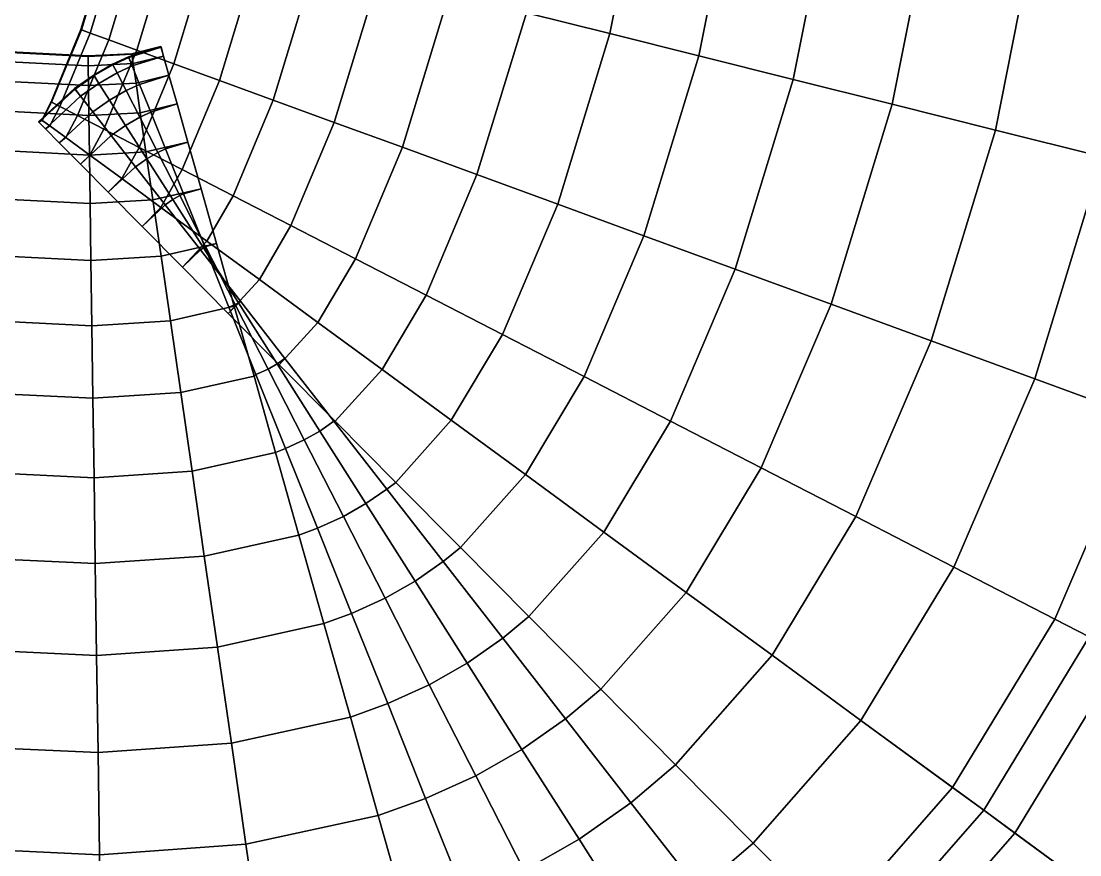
# Model space of a CAD drawing. Header units: metres. Extents: x -0.539 to 0.408, y -0.527 to 0.419.
# Drawn here: x 0.37288 to 0.38356, y -0.27838 to -0.26996 of the extents above; entities that cross this region are included whole.
import ezdxf

# ---------------------------------------------------------------- set-up
doc = ezdxf.new("R2010")
doc.units = ezdxf.units.M

msp = doc.modelspace()

# ---------------------------------------------------------------- linework, layer by layer
at = {"layer": 'Solver'}
for points in [[(0.378821, -0.270089, 0.09807), (0.379485, -0.266779, 0.09807), (0.378623, -0.26668, 0.097414), (0.37798, -0.269879, 0.097414)], [(0.37798, -0.269879, 0.079296), (0.378623, -0.26668, 0.079296), (0.379485, -0.266779, 0.078639), (0.378821, -0.270089, 0.078639)], [(0.37972, -0.270314, 0.098646), (0.380405, -0.266884, 0.098646), (0.379485, -0.266779, 0.09807), (0.378821, -0.270089, 0.09807)], [(0.378821, -0.270089, 0.078639), (0.379485, -0.266779, 0.078639), (0.380405, -0.266884, 0.078064), (0.37972, -0.270314, 0.078064)], [(0.380671, -0.270553, 0.099135), (0.38138, -0.266995, 0.099135), (0.380405, -0.266884, 0.098646), (0.37972, -0.270314, 0.098646)], [(0.37972, -0.270314, 0.078064), (0.380405, -0.266884, 0.078064), (0.38138, -0.266995, 0.077574), (0.380671, -0.270553, 0.077574)], [(0.38167, -0.270803, 0.099534), (0.382403, -0.267112, 0.099534), (0.38138, -0.266995, 0.099135), (0.380671, -0.270553, 0.099135)], [(0.380671, -0.270553, 0.077574), (0.38138, -0.266995, 0.077574), (0.382403, -0.267112, 0.077176), (0.38167, -0.270803, 0.077176)], [(0.382712, -0.271063, 0.099836), (0.38347, -0.267233, 0.099836), (0.382403, -0.267112, 0.099534), (0.38167, -0.270803, 0.099534)], [(0.38167, -0.270803, 0.077176), (0.382403, -0.267112, 0.077176), (0.38347, -0.267233, 0.076874), (0.382712, -0.271063, 0.076874)], [(0.383791, -0.271333, 0.100036), (0.384576, -0.267359, 0.100036), (0.38347, -0.267233, 0.099836), (0.382712, -0.271063, 0.099836)], [(0.382712, -0.271063, 0.076874), (0.38347, -0.267233, 0.076874), (0.384576, -0.267359, 0.076674), (0.383791, -0.271333, 0.076674)], [(0.373492, -0.270052, 0.088743), (0.373857, -0.268847, 0.088743), (0.373851, -0.268846, 0.088355), (0.373486, -0.27005, 0.088355)], [(0.373486, -0.27005, 0.088355), (0.373851, -0.268846, 0.088355), (0.373948, -0.26887, 0.086821), (0.373579, -0.270084, 0.086821)], [(0.373579, -0.270084, 0.089889), (0.373948, -0.26887, 0.089889), (0.373857, -0.268847, 0.088743), (0.373492, -0.270052, 0.088743)], [(0.373767, -0.270153, 0.091001), (0.374142, -0.268918, 0.091001), (0.373948, -0.26887, 0.089889), (0.373579, -0.270084, 0.089889)], [(0.373579, -0.270084, 0.086821), (0.373948, -0.26887, 0.086821), (0.374142, -0.268918, 0.085708), (0.373767, -0.270153, 0.085708)], [(0.374051, -0.270257, 0.092075), (0.374435, -0.268992, 0.092075), (0.374142, -0.268918, 0.091001), (0.373767, -0.270153, 0.091001)], [(0.373767, -0.270153, 0.085708), (0.374142, -0.268918, 0.085708), (0.374435, -0.268992, 0.084634), (0.374051, -0.270257, 0.084634)], [(0.374425, -0.270394, 0.093105), (0.374821, -0.269088, 0.093105), (0.374435, -0.268992, 0.092075), (0.374051, -0.270257, 0.092075)], [(0.374051, -0.270257, 0.084634), (0.374435, -0.268992, 0.084634), (0.374821, -0.269088, 0.083604), (0.374425, -0.270394, 0.083604)], [(0.374885, -0.270562, 0.094086), (0.375296, -0.269207, 0.094086), (0.374821, -0.269088, 0.093105), (0.374425, -0.270394, 0.093105)], [(0.374425, -0.270394, 0.083604), (0.374821, -0.269088, 0.083604), (0.375296, -0.269207, 0.082623), (0.374885, -0.270562, 0.082623)], [(0.375425, -0.27076, 0.095013), (0.375855, -0.269347, 0.095013), (0.375296, -0.269207, 0.094086), (0.374885, -0.270562, 0.094086)], [(0.374885, -0.270562, 0.082623), (0.375296, -0.269207, 0.082623), (0.375855, -0.269347, 0.081697), (0.375425, -0.27076, 0.081697)], [(0.376042, -0.270986, 0.09588), (0.376491, -0.269507, 0.09588), (0.375855, -0.269347, 0.095013), (0.375425, -0.27076, 0.095013)], [(0.375425, -0.27076, 0.081697), (0.375855, -0.269347, 0.081697), (0.376491, -0.269507, 0.08083), (0.376042, -0.270986, 0.08083)], [(0.376729, -0.271237, 0.096682), (0.377202, -0.269684, 0.096682), (0.376491, -0.269507, 0.09588), (0.376042, -0.270986, 0.09588)], [(0.376042, -0.270986, 0.08083), (0.376491, -0.269507, 0.08083), (0.377202, -0.269684, 0.080028), (0.376729, -0.271237, 0.080028)], [(0.377482, -0.271513, 0.097414), (0.37798, -0.269879, 0.097414), (0.377202, -0.269684, 0.096682), (0.376729, -0.271237, 0.096682)], [(0.376729, -0.271237, 0.080028), (0.377202, -0.269684, 0.080028), (0.37798, -0.269879, 0.079296), (0.377482, -0.271513, 0.079296)], [(0.378296, -0.271811, 0.09807), (0.378821, -0.270089, 0.09807), (0.37798, -0.269879, 0.097414), (0.377482, -0.271513, 0.097414)], [(0.377482, -0.271513, 0.079296), (0.37798, -0.269879, 0.079296), (0.378821, -0.270089, 0.078639), (0.378296, -0.271811, 0.078639)], [(0.373191, -0.270782, 0.088743), (0.373492, -0.270052, 0.088743), (0.373486, -0.27005, 0.088355), (0.373185, -0.270779, 0.088355)], [(0.373185, -0.270779, 0.088355), (0.373486, -0.27005, 0.088355), (0.373579, -0.270084, 0.086821), (0.373273, -0.270825, 0.086821)], [(0.373273, -0.270825, 0.089889), (0.373579, -0.270084, 0.089889), (0.373492, -0.270052, 0.088743), (0.373191, -0.270782, 0.088743)], [(0.373451, -0.270917, 0.091001), (0.373767, -0.270153, 0.091001), (0.373579, -0.270084, 0.089889), (0.373273, -0.270825, 0.089889)], [(0.373273, -0.270825, 0.086821), (0.373579, -0.270084, 0.086821), (0.373767, -0.270153, 0.085708), (0.373451, -0.270917, 0.085708)], [(0.373719, -0.271055, 0.092075), (0.374051, -0.270257, 0.092075), (0.373767, -0.270153, 0.091001), (0.373451, -0.270917, 0.091001)], [(0.373451, -0.270917, 0.085708), (0.373767, -0.270153, 0.085708), (0.374051, -0.270257, 0.084634), (0.373719, -0.271055, 0.084634)], [(0.379166, -0.27213, 0.098646), (0.37972, -0.270314, 0.098646), (0.378821, -0.270089, 0.09807), (0.378296, -0.271811, 0.09807)], [(0.378296, -0.271811, 0.078639), (0.378821, -0.270089, 0.078639), (0.37972, -0.270314, 0.078064), (0.379166, -0.27213, 0.078064)], [(0.37271, -0.270271, 0.088355), (0.373559, -0.270315, 0.088355), (0.373561, -0.270415, 0.086821), (0.372701, -0.27037, 0.086821)], [(0.372701, -0.27037, 0.089889), (0.373561, -0.270415, 0.089889), (0.373559, -0.270322, 0.088743), (0.37271, -0.270277, 0.088743)], [(0.37271, -0.270277, 0.088743), (0.373559, -0.270322, 0.088743), (0.373559, -0.270315, 0.088355), (0.37271, -0.270271, 0.088355)], [(0.374074, -0.271238, 0.093105), (0.374425, -0.270394, 0.093105), (0.374051, -0.270257, 0.092075), (0.373719, -0.271055, 0.092075)], [(0.373719, -0.271055, 0.084634), (0.374051, -0.270257, 0.084634), (0.374425, -0.270394, 0.083604), (0.374074, -0.271238, 0.083604)], [(0.374295, -0.270227, 0.088743), (0.37397, -0.27033, 0.088743), (0.373968, -0.270324, 0.088355), (0.374293, -0.270221, 0.088355)], [(0.374293, -0.270221, 0.088355), (0.373968, -0.270324, 0.088355), (0.374005, -0.270416, 0.086821), (0.37432, -0.270317, 0.086821)], [(0.37432, -0.270317, 0.089889), (0.374005, -0.270416, 0.089889), (0.37397, -0.27033, 0.088743), (0.374295, -0.270227, 0.088743)], [(0.374001, -0.270299, 0.088743), (0.374295, -0.270227, 0.088743), (0.374293, -0.270221, 0.088355), (0.374, -0.270293, 0.088355)], [(0.374, -0.270293, 0.088355), (0.374293, -0.270221, 0.088355), (0.37432, -0.270317, 0.086821), (0.374014, -0.270391, 0.086821)], [(0.374014, -0.270391, 0.089889), (0.37432, -0.270317, 0.089889), (0.374295, -0.270227, 0.088743), (0.374001, -0.270299, 0.088743)], [(0.372683, -0.270569, 0.091001), (0.373564, -0.270615, 0.091001), (0.373561, -0.270415, 0.089889), (0.372701, -0.27037, 0.089889)], [(0.372701, -0.27037, 0.086821), (0.373561, -0.270415, 0.086821), (0.373564, -0.270615, 0.085708), (0.372683, -0.270569, 0.085708)], [(0.373559, -0.270322, 0.088743), (0.374001, -0.270299, 0.088743), (0.374, -0.270293, 0.088355), (0.373559, -0.270315, 0.088355)], [(0.373559, -0.270315, 0.088355), (0.374, -0.270293, 0.088355), (0.374014, -0.270391, 0.086821), (0.373561, -0.270415, 0.086821)], [(0.373561, -0.270415, 0.089889), (0.374014, -0.270391, 0.089889), (0.374001, -0.270299, 0.088743), (0.373559, -0.270322, 0.088743)], [(0.373564, -0.270615, 0.091001), (0.374043, -0.270589, 0.091001), (0.374014, -0.270391, 0.089889), (0.373561, -0.270415, 0.089889)], [(0.373561, -0.270415, 0.086821), (0.374014, -0.270391, 0.086821), (0.374043, -0.270589, 0.085708), (0.373564, -0.270615, 0.085708)], [(0.37397, -0.27033, 0.088743), (0.373809, -0.270404, 0.088743), (0.373806, -0.270398, 0.088355), (0.373968, -0.270324, 0.088355)], [(0.373968, -0.270324, 0.088355), (0.373806, -0.270398, 0.088355), (0.373852, -0.270487, 0.086821), (0.374005, -0.270416, 0.086821)], [(0.374005, -0.270416, 0.089889), (0.373852, -0.270487, 0.089889), (0.373809, -0.270404, 0.088743), (0.37397, -0.27033, 0.088743)], [(0.374375, -0.27051, 0.091001), (0.374079, -0.270602, 0.091001), (0.374005, -0.270416, 0.089889), (0.37432, -0.270317, 0.089889)], [(0.37432, -0.270317, 0.086821), (0.374005, -0.270416, 0.086821), (0.374079, -0.270602, 0.085708), (0.374375, -0.27051, 0.085708)], [(0.374043, -0.270589, 0.091001), (0.374375, -0.27051, 0.091001), (0.37432, -0.270317, 0.089889), (0.374014, -0.270391, 0.089889)], [(0.374014, -0.270391, 0.086821), (0.37432, -0.270317, 0.086821), (0.374375, -0.27051, 0.085708), (0.374043, -0.270589, 0.085708)], [(0.380087, -0.272467, 0.099135), (0.380671, -0.270553, 0.099135), (0.37972, -0.270314, 0.098646), (0.379166, -0.27213, 0.098646)], [(0.379166, -0.27213, 0.078064), (0.37972, -0.270314, 0.078064), (0.380671, -0.270553, 0.077574), (0.380087, -0.272467, 0.077574)], [(0.373809, -0.270404, 0.088743), (0.373619, -0.270513, 0.088743), (0.373616, -0.270508, 0.088355), (0.373806, -0.270398, 0.088355)], [(0.373806, -0.270398, 0.088355), (0.373616, -0.270508, 0.088355), (0.373669, -0.270592, 0.086821), (0.373852, -0.270487, 0.086821)], [(0.373852, -0.270487, 0.089889), (0.373669, -0.270592, 0.089889), (0.373619, -0.270513, 0.088743), (0.373809, -0.270404, 0.088743)], [(0.373942, -0.270665, 0.091001), (0.373776, -0.270761, 0.091001), (0.373669, -0.270592, 0.089889), (0.373852, -0.270487, 0.089889)], [(0.373852, -0.270487, 0.086821), (0.373669, -0.270592, 0.086821), (0.373776, -0.270761, 0.085708), (0.373942, -0.270665, 0.085708)], [(0.374079, -0.270602, 0.091001), (0.373942, -0.270665, 0.091001), (0.373852, -0.270487, 0.089889), (0.374005, -0.270416, 0.089889)], [(0.374005, -0.270416, 0.086821), (0.373852, -0.270487, 0.086821), (0.373942, -0.270665, 0.085708), (0.374079, -0.270602, 0.085708)], [(0.374509, -0.271462, 0.094086), (0.374885, -0.270562, 0.094086), (0.374425, -0.270394, 0.093105), (0.374074, -0.271238, 0.093105)], [(0.374074, -0.271238, 0.083604), (0.374425, -0.270394, 0.083604), (0.374885, -0.270562, 0.082623), (0.374509, -0.271462, 0.082623)], [(0.372655, -0.27087, 0.092075), (0.373568, -0.270917, 0.092075), (0.373564, -0.270615, 0.091001), (0.372683, -0.270569, 0.091001)], [(0.372683, -0.270569, 0.085708), (0.373564, -0.270615, 0.085708), (0.373568, -0.270917, 0.084634), (0.372655, -0.27087, 0.084634)], [(0.373619, -0.270513, 0.088743), (0.373427, -0.270649, 0.088743), (0.373423, -0.270644, 0.088355), (0.373616, -0.270508, 0.088355)], [(0.373616, -0.270508, 0.088355), (0.373423, -0.270644, 0.088355), (0.373484, -0.270722, 0.086821), (0.373669, -0.270592, 0.086821)], [(0.373669, -0.270592, 0.089889), (0.373484, -0.270722, 0.089889), (0.373427, -0.270649, 0.088743), (0.373619, -0.270513, 0.088743)], [(0.373776, -0.270761, 0.091001), (0.373607, -0.27088, 0.091001), (0.373484, -0.270722, 0.089889), (0.373669, -0.270592, 0.089889)], [(0.373669, -0.270592, 0.086821), (0.373484, -0.270722, 0.086821), (0.373607, -0.27088, 0.085708), (0.373776, -0.270761, 0.085708)], [(0.373568, -0.270917, 0.092075), (0.374086, -0.270888, 0.092075), (0.374043, -0.270589, 0.091001), (0.373564, -0.270615, 0.091001)], [(0.373564, -0.270615, 0.085708), (0.374043, -0.270589, 0.085708), (0.374086, -0.270888, 0.084634), (0.373568, -0.270917, 0.084634)], [(0.374191, -0.270882, 0.092075), (0.37408, -0.270934, 0.092075), (0.373942, -0.270665, 0.091001), (0.374079, -0.270602, 0.091001)], [(0.374079, -0.270602, 0.085708), (0.373942, -0.270665, 0.085708), (0.37408, -0.270934, 0.084634), (0.374191, -0.270882, 0.084634)], [(0.374086, -0.270888, 0.092075), (0.374457, -0.2708, 0.092075), (0.374375, -0.27051, 0.091001), (0.374043, -0.270589, 0.091001)], [(0.374043, -0.270589, 0.085708), (0.374375, -0.27051, 0.085708), (0.374457, -0.2708, 0.084634), (0.374086, -0.270888, 0.084634)], [(0.374457, -0.2708, 0.092075), (0.374191, -0.270882, 0.092075), (0.374079, -0.270602, 0.091001), (0.374375, -0.27051, 0.091001)], [(0.374375, -0.27051, 0.085708), (0.374079, -0.270602, 0.085708), (0.374191, -0.270882, 0.084634), (0.374457, -0.2708, 0.084634)], [(0.375021, -0.271726, 0.095013), (0.375425, -0.27076, 0.095013), (0.374885, -0.270562, 0.094086), (0.374509, -0.271462, 0.094086)], [(0.374509, -0.271462, 0.082623), (0.374885, -0.270562, 0.082623), (0.375425, -0.27076, 0.081697), (0.375021, -0.271726, 0.081697)], [(0.381055, -0.272821, 0.099534), (0.38167, -0.270803, 0.099534), (0.380671, -0.270553, 0.099135), (0.380087, -0.272467, 0.099135)], [(0.380087, -0.272467, 0.077574), (0.380671, -0.270553, 0.077574), (0.38167, -0.270803, 0.077176), (0.381055, -0.272821, 0.077176)], [(0.373427, -0.270649, 0.088743), (0.373062, -0.270984, 0.088743), (0.373058, -0.270979, 0.088355), (0.373423, -0.270644, 0.088355)], [(0.373423, -0.270644, 0.088355), (0.373058, -0.270979, 0.088355), (0.373128, -0.27105, 0.086821), (0.373484, -0.270722, 0.086821)], [(0.373484, -0.270722, 0.089889), (0.373128, -0.27105, 0.089889), (0.373062, -0.270984, 0.088743), (0.373427, -0.270649, 0.088743)], [(0.37408, -0.270934, 0.092075), (0.373938, -0.271016, 0.092075), (0.373776, -0.270761, 0.091001), (0.373942, -0.270665, 0.091001)], [(0.373942, -0.270665, 0.085708), (0.373776, -0.270761, 0.085708), (0.373938, -0.271016, 0.084634), (0.37408, -0.270934, 0.084634)], [(0.373097, -0.270966, 0.088743), (0.373191, -0.270782, 0.088743), (0.373185, -0.270779, 0.088355), (0.373091, -0.270962, 0.088355)], [(0.373091, -0.270962, 0.088355), (0.373185, -0.270779, 0.088355), (0.373273, -0.270825, 0.086821), (0.373172, -0.271021, 0.086821)], [(0.373172, -0.271021, 0.089889), (0.373273, -0.270825, 0.089889), (0.373191, -0.270782, 0.088743), (0.373097, -0.270966, 0.088743)], [(0.373607, -0.27088, 0.091001), (0.373268, -0.271192, 0.091001), (0.373128, -0.27105, 0.089889), (0.373484, -0.270722, 0.089889)], [(0.373484, -0.270722, 0.086821), (0.373128, -0.27105, 0.086821), (0.373268, -0.271192, 0.085708), (0.373607, -0.27088, 0.085708)], [(0.373938, -0.271016, 0.092075), (0.373793, -0.271118, 0.092075), (0.373607, -0.27088, 0.091001), (0.373776, -0.270761, 0.091001)], [(0.373776, -0.270761, 0.085708), (0.373607, -0.27088, 0.085708), (0.373793, -0.271118, 0.084634), (0.373938, -0.271016, 0.084634)], [(0.374143, -0.271282, 0.093105), (0.374565, -0.271184, 0.093105), (0.374457, -0.2708, 0.092075), (0.374086, -0.270888, 0.092075)], [(0.374086, -0.270888, 0.084634), (0.374457, -0.2708, 0.084634), (0.374565, -0.271184, 0.083604), (0.374143, -0.271282, 0.083604)], [(0.374565, -0.271184, 0.093105), (0.374339, -0.271252, 0.093105), (0.374191, -0.270882, 0.092075), (0.374457, -0.2708, 0.092075)], [(0.374457, -0.2708, 0.084634), (0.374191, -0.270882, 0.084634), (0.374339, -0.271252, 0.083604), (0.374565, -0.271184, 0.083604)], [(0.375604, -0.272026, 0.09588), (0.376042, -0.270986, 0.09588), (0.375425, -0.27076, 0.095013), (0.375021, -0.271726, 0.095013)], [(0.375021, -0.271726, 0.081697), (0.375425, -0.27076, 0.081697), (0.376042, -0.270986, 0.08083), (0.375604, -0.272026, 0.08083)], [(0.382063, -0.273191, 0.099836), (0.382712, -0.271063, 0.099836), (0.38167, -0.270803, 0.099534), (0.381055, -0.272821, 0.099534)], [(0.381055, -0.272821, 0.077176), (0.38167, -0.270803, 0.077176), (0.382712, -0.271063, 0.076874), (0.382063, -0.273191, 0.076874)], [(0.372619, -0.271266, 0.093105), (0.373573, -0.271315, 0.093105), (0.373568, -0.270917, 0.092075), (0.372655, -0.27087, 0.092075)], [(0.372655, -0.27087, 0.084634), (0.373568, -0.270917, 0.084634), (0.373573, -0.271315, 0.083604), (0.372619, -0.271266, 0.083604)], [(0.373333, -0.271139, 0.091001), (0.373451, -0.270917, 0.091001), (0.373273, -0.270825, 0.089889), (0.373172, -0.271021, 0.089889)], [(0.373172, -0.271021, 0.086821), (0.373273, -0.270825, 0.086821), (0.373451, -0.270917, 0.085708), (0.373333, -0.271139, 0.085708)], [(0.373793, -0.271118, 0.092075), (0.373481, -0.271406, 0.092075), (0.373268, -0.271192, 0.091001), (0.373607, -0.27088, 0.091001)], [(0.373607, -0.27088, 0.085708), (0.373268, -0.271192, 0.085708), (0.373481, -0.271406, 0.084634), (0.373793, -0.271118, 0.084634)], [(0.373576, -0.271318, 0.092075), (0.373719, -0.271055, 0.092075), (0.373451, -0.270917, 0.091001), (0.373333, -0.271139, 0.091001)], [(0.373333, -0.271139, 0.085708), (0.373451, -0.270917, 0.085708), (0.373719, -0.271055, 0.084634), (0.373576, -0.271318, 0.084634)], [(0.373573, -0.271315, 0.093105), (0.374143, -0.271282, 0.093105), (0.374086, -0.270888, 0.092075), (0.373568, -0.270917, 0.092075)], [(0.373568, -0.270917, 0.084634), (0.374086, -0.270888, 0.084634), (0.374143, -0.271282, 0.083604), (0.373573, -0.271315, 0.083604)], [(0.374339, -0.271252, 0.093105), (0.374261, -0.271289, 0.093105), (0.37408, -0.270934, 0.092075), (0.374191, -0.270882, 0.092075)], [(0.374191, -0.270882, 0.084634), (0.37408, -0.270934, 0.084634), (0.374261, -0.271289, 0.083604), (0.374339, -0.271252, 0.083604)], [(0.373062, -0.270984, 0.088743), (0.373097, -0.270966, 0.088743), (0.373091, -0.270962, 0.088355), (0.373058, -0.270979, 0.088355)], [(0.373058, -0.270979, 0.088355), (0.373091, -0.270962, 0.088355), (0.373172, -0.271021, 0.086821), (0.373128, -0.27105, 0.086821)], [(0.373128, -0.27105, 0.089889), (0.373172, -0.271021, 0.089889), (0.373097, -0.270966, 0.088743), (0.373062, -0.270984, 0.088743)], [(0.373268, -0.271192, 0.091001), (0.373333, -0.271139, 0.091001), (0.373172, -0.271021, 0.089889), (0.373128, -0.27105, 0.089889)], [(0.373128, -0.27105, 0.086821), (0.373172, -0.271021, 0.086821), (0.373333, -0.271139, 0.085708), (0.373268, -0.271192, 0.085708)], [(0.374152, -0.271352, 0.093105), (0.374038, -0.271433, 0.093105), (0.373793, -0.271118, 0.092075), (0.373938, -0.271016, 0.092075)], [(0.373938, -0.271016, 0.084634), (0.373793, -0.271118, 0.084634), (0.374038, -0.271433, 0.083604), (0.374152, -0.271352, 0.083604)], [(0.374261, -0.271289, 0.093105), (0.374152, -0.271352, 0.093105), (0.373938, -0.271016, 0.092075), (0.37408, -0.270934, 0.092075)], [(0.37408, -0.270934, 0.084634), (0.373938, -0.271016, 0.084634), (0.374152, -0.271352, 0.083604), (0.374261, -0.271289, 0.083604)], [(0.376255, -0.272362, 0.096682), (0.376729, -0.271237, 0.096682), (0.376042, -0.270986, 0.09588), (0.375604, -0.272026, 0.09588)], [(0.375604, -0.272026, 0.08083), (0.376042, -0.270986, 0.08083), (0.376729, -0.271237, 0.080028), (0.376255, -0.272362, 0.080028)], [(0.373481, -0.271406, 0.092075), (0.373576, -0.271318, 0.092075), (0.373333, -0.271139, 0.091001), (0.373268, -0.271192, 0.091001)], [(0.373268, -0.271192, 0.085708), (0.373333, -0.271139, 0.085708), (0.373576, -0.271318, 0.084634), (0.373481, -0.271406, 0.084634)], [(0.374038, -0.271433, 0.093105), (0.373761, -0.271689, 0.093105), (0.373481, -0.271406, 0.092075), (0.373793, -0.271118, 0.092075)], [(0.373793, -0.271118, 0.084634), (0.373481, -0.271406, 0.084634), (0.373761, -0.271689, 0.083604), (0.374038, -0.271433, 0.083604)], [(0.373898, -0.271553, 0.093105), (0.374074, -0.271238, 0.093105), (0.373719, -0.271055, 0.092075), (0.373576, -0.271318, 0.092075)], [(0.373576, -0.271318, 0.084634), (0.373719, -0.271055, 0.084634), (0.374074, -0.271238, 0.083604), (0.373898, -0.271553, 0.083604)], [(0.383108, -0.273573, 0.100036), (0.383791, -0.271333, 0.100036), (0.382712, -0.271063, 0.099836), (0.382063, -0.273191, 0.099836)], [(0.382063, -0.273191, 0.076874), (0.382712, -0.271063, 0.076874), (0.383791, -0.271333, 0.076674), (0.383108, -0.273573, 0.076674)], [(0.374293, -0.271843, 0.094086), (0.374509, -0.271462, 0.094086), (0.374074, -0.271238, 0.093105), (0.373898, -0.271553, 0.093105)], [(0.373898, -0.271553, 0.083604), (0.374074, -0.271238, 0.083604), (0.374509, -0.271462, 0.082623), (0.374293, -0.271843, 0.082623)], [(0.374212, -0.271767, 0.094086), (0.374698, -0.271655, 0.094086), (0.374565, -0.271184, 0.093105), (0.374143, -0.271282, 0.093105)], [(0.374143, -0.271282, 0.083604), (0.374565, -0.271184, 0.083604), (0.374698, -0.271655, 0.082623), (0.374212, -0.271767, 0.082623)], [(0.374698, -0.271655, 0.094086), (0.374521, -0.271707, 0.094086), (0.374339, -0.271252, 0.093105), (0.374565, -0.271184, 0.093105)], [(0.374565, -0.271184, 0.083604), (0.374339, -0.271252, 0.083604), (0.374521, -0.271707, 0.082623), (0.374698, -0.271655, 0.082623)], [(0.376968, -0.272729, 0.097414), (0.377482, -0.271513, 0.097414), (0.376729, -0.271237, 0.096682), (0.376255, -0.272362, 0.096682)], [(0.376255, -0.272362, 0.080028), (0.376729, -0.271237, 0.080028), (0.377482, -0.271513, 0.079296), (0.376968, -0.272729, 0.079296)], [(0.372574, -0.271754, 0.094086), (0.37358, -0.271805, 0.094086), (0.373573, -0.271315, 0.093105), (0.372619, -0.271266, 0.093105)], [(0.372619, -0.271266, 0.083604), (0.373573, -0.271315, 0.083604), (0.37358, -0.271805, 0.082623), (0.372574, -0.271754, 0.082623)], [(0.373761, -0.271689, 0.093105), (0.373898, -0.271553, 0.093105), (0.373576, -0.271318, 0.092075), (0.373481, -0.271406, 0.092075)], [(0.373481, -0.271406, 0.084634), (0.373576, -0.271318, 0.084634), (0.373898, -0.271553, 0.083604), (0.373761, -0.271689, 0.083604)], [(0.37358, -0.271805, 0.094086), (0.374212, -0.271767, 0.094086), (0.374143, -0.271282, 0.093105), (0.373573, -0.271315, 0.093105)], [(0.373573, -0.271315, 0.083604), (0.374143, -0.271282, 0.083604), (0.374212, -0.271767, 0.082623), (0.37358, -0.271805, 0.082623)], [(0.374414, -0.271765, 0.094086), (0.374338, -0.271819, 0.094086), (0.374038, -0.271433, 0.093105), (0.374152, -0.271352, 0.093105)], [(0.374152, -0.271352, 0.083604), (0.374038, -0.271433, 0.083604), (0.374338, -0.271819, 0.082623), (0.374414, -0.271765, 0.082623)], [(0.374483, -0.271725, 0.094086), (0.374414, -0.271765, 0.094086), (0.374152, -0.271352, 0.093105), (0.374261, -0.271289, 0.093105)], [(0.374261, -0.271289, 0.083604), (0.374152, -0.271352, 0.083604), (0.374414, -0.271765, 0.082623), (0.374483, -0.271725, 0.082623)], [(0.374521, -0.271707, 0.094086), (0.374483, -0.271725, 0.094086), (0.374261, -0.271289, 0.093105), (0.374339, -0.271252, 0.093105)], [(0.374339, -0.271252, 0.083604), (0.374261, -0.271289, 0.083604), (0.374483, -0.271725, 0.082623), (0.374521, -0.271707, 0.082623)], [(0.384548, -0.274101, 0.100135), (0.385279, -0.271706, 0.100135), (0.383791, -0.271333, 0.100036), (0.383108, -0.273573, 0.100036)], [(0.383108, -0.273573, 0.076674), (0.383791, -0.271333, 0.076674), (0.384903, -0.271612, 0.07658), (0.384183, -0.273967, 0.07658)], [(0.374338, -0.271819, 0.094086), (0.374106, -0.272037, 0.094086), (0.373761, -0.271689, 0.093105), (0.374038, -0.271433, 0.093105)], [(0.374038, -0.271433, 0.083604), (0.373761, -0.271689, 0.083604), (0.374106, -0.272037, 0.082623), (0.374338, -0.271819, 0.082623)], [(0.374106, -0.272037, 0.094086), (0.374293, -0.271843, 0.094086), (0.373898, -0.271553, 0.093105), (0.373761, -0.271689, 0.093105)], [(0.373761, -0.271689, 0.083604), (0.373898, -0.271553, 0.083604), (0.374293, -0.271843, 0.082623), (0.374106, -0.272037, 0.082623)], [(0.374757, -0.272183, 0.095013), (0.375021, -0.271726, 0.095013), (0.374509, -0.271462, 0.094086), (0.374293, -0.271843, 0.094086)], [(0.374293, -0.271843, 0.082623), (0.374509, -0.271462, 0.082623), (0.375021, -0.271726, 0.081697), (0.374757, -0.272183, 0.081697)], [(0.377738, -0.273126, 0.09807), (0.378296, -0.271811, 0.09807), (0.377482, -0.271513, 0.097414), (0.376968, -0.272729, 0.097414)], [(0.376968, -0.272729, 0.079296), (0.377482, -0.271513, 0.079296), (0.378296, -0.271811, 0.078639), (0.377738, -0.273126, 0.078639)], [(0.374295, -0.272337, 0.095013), (0.374855, -0.272209, 0.095013), (0.374698, -0.271655, 0.094086), (0.374212, -0.271767, 0.094086)], [(0.374212, -0.271767, 0.082623), (0.374698, -0.271655, 0.082623), (0.374855, -0.272209, 0.081697), (0.374295, -0.272337, 0.081697)], [(0.374855, -0.272209, 0.095013), (0.374736, -0.272241, 0.095013), (0.374521, -0.271707, 0.094086), (0.374698, -0.271655, 0.094086)], [(0.374698, -0.271655, 0.082623), (0.374521, -0.271707, 0.082623), (0.374736, -0.272241, 0.081697), (0.374855, -0.272209, 0.081697)], [(0.372522, -0.272327, 0.095013), (0.373588, -0.27238, 0.095013), (0.37358, -0.271805, 0.094086), (0.372574, -0.271754, 0.094086)], [(0.372574, -0.271754, 0.082623), (0.37358, -0.271805, 0.082623), (0.373588, -0.27238, 0.081697), (0.372522, -0.272327, 0.081697)], [(0.373588, -0.27238, 0.095013), (0.374295, -0.272337, 0.095013), (0.374212, -0.271767, 0.094086), (0.37358, -0.271805, 0.094086)], [(0.37358, -0.271805, 0.082623), (0.374212, -0.271767, 0.082623), (0.374295, -0.272337, 0.081697), (0.373588, -0.27238, 0.081697)], [(0.374723, -0.272252, 0.095013), (0.374692, -0.272273, 0.095013), (0.374338, -0.271819, 0.094086), (0.374414, -0.271765, 0.094086)], [(0.374414, -0.271765, 0.082623), (0.374338, -0.271819, 0.082623), (0.374692, -0.272273, 0.081697), (0.374723, -0.272252, 0.081697)], [(0.374745, -0.272238, 0.095013), (0.374723, -0.272252, 0.095013), (0.374414, -0.271765, 0.094086), (0.374483, -0.271725, 0.094086)], [(0.374483, -0.271725, 0.082623), (0.374414, -0.271765, 0.082623), (0.374723, -0.272252, 0.081697), (0.374745, -0.272238, 0.081697)], [(0.374736, -0.272241, 0.095013), (0.374745, -0.272238, 0.095013), (0.374483, -0.271725, 0.094086), (0.374521, -0.271707, 0.094086)], [(0.374521, -0.271707, 0.082623), (0.374483, -0.271725, 0.082623), (0.374745, -0.272238, 0.081697), (0.374736, -0.272241, 0.081697)], [(0.375287, -0.272571, 0.09588), (0.375604, -0.272026, 0.09588), (0.375021, -0.271726, 0.095013), (0.374757, -0.272183, 0.095013)], [(0.374757, -0.272183, 0.081697), (0.375021, -0.271726, 0.081697), (0.375604, -0.272026, 0.08083), (0.375287, -0.272571, 0.08083)], [(0.374692, -0.272273, 0.095013), (0.374511, -0.272446, 0.095013), (0.374106, -0.272037, 0.094086), (0.374338, -0.271819, 0.094086)], [(0.374338, -0.271819, 0.082623), (0.374106, -0.272037, 0.082623), (0.374511, -0.272446, 0.081697), (0.374692, -0.272273, 0.081697)], [(0.374511, -0.272446, 0.095013), (0.374757, -0.272183, 0.095013), (0.374293, -0.271843, 0.094086), (0.374106, -0.272037, 0.094086)], [(0.374106, -0.272037, 0.082623), (0.374293, -0.271843, 0.082623), (0.374757, -0.272183, 0.081697), (0.374511, -0.272446, 0.081697)], [(0.378562, -0.273551, 0.098646), (0.379166, -0.27213, 0.098646), (0.378296, -0.271811, 0.09807), (0.377738, -0.273126, 0.09807)], [(0.377738, -0.273126, 0.078639), (0.378296, -0.271811, 0.078639), (0.379166, -0.27213, 0.078064), (0.378562, -0.273551, 0.078064)], [(0.375877, -0.273004, 0.096682), (0.376255, -0.272362, 0.096682), (0.375604, -0.272026, 0.09588), (0.375287, -0.272571, 0.09588)], [(0.375287, -0.272571, 0.08083), (0.375604, -0.272026, 0.08083), (0.376255, -0.272362, 0.080028), (0.375877, -0.273004, 0.080028)], [(0.374973, -0.272913, 0.09588), (0.375287, -0.272571, 0.09588), (0.374757, -0.272183, 0.095013), (0.374511, -0.272446, 0.095013)], [(0.374511, -0.272446, 0.081697), (0.374757, -0.272183, 0.081697), (0.375287, -0.272571, 0.08083), (0.374973, -0.272913, 0.08083)], [(0.379434, -0.274, 0.099135), (0.380087, -0.272467, 0.099135), (0.379166, -0.27213, 0.098646), (0.378562, -0.273551, 0.098646)], [(0.378562, -0.273551, 0.078064), (0.379166, -0.27213, 0.078064), (0.380087, -0.272467, 0.077574), (0.379434, -0.274, 0.077574)], [(0.374389, -0.272987, 0.09588), (0.375033, -0.27284, 0.09588), (0.374855, -0.272209, 0.095013), (0.374295, -0.272337, 0.095013)], [(0.374295, -0.272337, 0.081697), (0.374855, -0.272209, 0.081697), (0.375033, -0.27284, 0.08083), (0.374389, -0.272987, 0.08083)], [(0.375095, -0.272791, 0.09588), (0.374973, -0.272913, 0.09588), (0.374511, -0.272446, 0.095013), (0.374692, -0.272273, 0.095013)], [(0.374692, -0.272273, 0.081697), (0.374511, -0.272446, 0.081697), (0.374973, -0.272913, 0.08083), (0.375095, -0.272791, 0.08083)], [(0.375075, -0.272806, 0.09588), (0.375095, -0.272791, 0.09588), (0.374692, -0.272273, 0.095013), (0.374723, -0.272252, 0.095013)], [(0.374723, -0.272252, 0.081697), (0.374692, -0.272273, 0.081697), (0.375095, -0.272791, 0.08083), (0.375075, -0.272806, 0.08083)], [(0.375043, -0.272823, 0.09588), (0.375075, -0.272806, 0.09588), (0.374723, -0.272252, 0.095013), (0.374745, -0.272238, 0.095013)], [(0.374745, -0.272238, 0.081697), (0.374723, -0.272252, 0.081697), (0.375075, -0.272806, 0.08083), (0.375043, -0.272823, 0.08083)], [(0.375033, -0.27284, 0.09588), (0.37498, -0.272851, 0.09588), (0.374736, -0.272241, 0.095013), (0.374855, -0.272209, 0.095013)], [(0.374855, -0.272209, 0.081697), (0.374736, -0.272241, 0.081697), (0.37498, -0.272851, 0.08083), (0.375033, -0.27284, 0.08083)], [(0.37498, -0.272851, 0.09588), (0.375043, -0.272823, 0.09588), (0.374745, -0.272238, 0.095013), (0.374736, -0.272241, 0.095013)], [(0.374736, -0.272241, 0.081697), (0.374745, -0.272238, 0.081697), (0.375043, -0.272823, 0.08083), (0.37498, -0.272851, 0.08083)], [(0.372462, -0.272981, 0.09588), (0.373598, -0.273037, 0.09588), (0.373588, -0.27238, 0.095013), (0.372522, -0.272327, 0.095013)], [(0.372522, -0.272327, 0.081697), (0.373588, -0.27238, 0.081697), (0.373598, -0.273037, 0.08083), (0.372462, -0.272981, 0.08083)], [(0.373598, -0.273037, 0.09588), (0.374389, -0.272987, 0.09588), (0.374295, -0.272337, 0.095013), (0.373588, -0.27238, 0.095013)], [(0.373588, -0.27238, 0.081697), (0.374295, -0.272337, 0.081697), (0.374389, -0.272987, 0.08083), (0.373598, -0.273037, 0.08083)], [(0.376524, -0.273478, 0.097414), (0.376968, -0.272729, 0.097414), (0.376255, -0.272362, 0.096682), (0.375877, -0.273004, 0.096682)], [(0.375877, -0.273004, 0.080028), (0.376255, -0.272362, 0.080028), (0.376968, -0.272729, 0.079296), (0.376524, -0.273478, 0.079296)], [(0.380349, -0.274472, 0.099534), (0.381055, -0.272821, 0.099534), (0.380087, -0.272467, 0.099135), (0.379434, -0.274, 0.099135)], [(0.379434, -0.274, 0.077574), (0.380087, -0.272467, 0.077574), (0.381055, -0.272821, 0.077176), (0.380349, -0.274472, 0.077176)], [(0.375488, -0.273432, 0.096682), (0.375877, -0.273004, 0.096682), (0.375287, -0.272571, 0.09588), (0.374973, -0.272913, 0.09588)], [(0.374973, -0.272913, 0.08083), (0.375287, -0.272571, 0.08083), (0.375877, -0.273004, 0.080028), (0.375488, -0.273432, 0.080028)], [(0.377223, -0.273991, 0.09807), (0.377738, -0.273126, 0.09807), (0.376968, -0.272729, 0.097414), (0.376524, -0.273478, 0.097414)], [(0.376524, -0.273478, 0.079296), (0.376968, -0.272729, 0.079296), (0.377738, -0.273126, 0.078639), (0.377223, -0.273991, 0.078639)], [(0.374493, -0.273711, 0.096682), (0.375233, -0.273545, 0.096682), (0.375033, -0.27284, 0.09588), (0.374389, -0.272987, 0.09588)], [(0.374389, -0.272987, 0.08083), (0.375033, -0.27284, 0.08083), (0.375233, -0.273545, 0.080028), (0.374493, -0.273711, 0.080028)], [(0.375545, -0.273369, 0.096682), (0.375488, -0.273432, 0.096682), (0.374973, -0.272913, 0.09588), (0.375095, -0.272791, 0.09588)], [(0.375095, -0.272791, 0.08083), (0.374973, -0.272913, 0.08083), (0.375488, -0.273432, 0.080028), (0.375545, -0.273369, 0.080028)], [(0.375252, -0.27353, 0.096682), (0.375376, -0.273475, 0.096682), (0.375043, -0.272823, 0.09588), (0.37498, -0.272851, 0.09588)], [(0.37498, -0.272851, 0.08083), (0.375043, -0.272823, 0.08083), (0.375376, -0.273475, 0.080028), (0.375252, -0.27353, 0.080028)], [(0.375233, -0.273545, 0.096682), (0.375252, -0.27353, 0.096682), (0.37498, -0.272851, 0.09588), (0.375033, -0.27284, 0.09588)], [(0.375033, -0.27284, 0.08083), (0.37498, -0.272851, 0.08083), (0.375252, -0.27353, 0.080028), (0.375233, -0.273545, 0.080028)], [(0.375376, -0.273475, 0.096682), (0.375467, -0.273423, 0.096682), (0.375075, -0.272806, 0.09588), (0.375043, -0.272823, 0.09588)], [(0.375043, -0.272823, 0.08083), (0.375075, -0.272806, 0.08083), (0.375467, -0.273423, 0.080028), (0.375376, -0.273475, 0.080028)], [(0.375467, -0.273423, 0.096682), (0.375545, -0.273369, 0.096682), (0.375095, -0.272791, 0.09588), (0.375075, -0.272806, 0.09588)], [(0.375075, -0.272806, 0.08083), (0.375095, -0.272791, 0.08083), (0.375545, -0.273369, 0.080028), (0.375467, -0.273423, 0.080028)], [(0.381304, -0.274964, 0.099836), (0.382063, -0.273191, 0.099836), (0.381055, -0.272821, 0.099534), (0.380349, -0.274472, 0.099534)], [(0.380349, -0.274472, 0.077176), (0.381055, -0.272821, 0.077176), (0.382063, -0.273191, 0.076874), (0.381304, -0.274964, 0.076874)], [(0.372395, -0.27371, 0.096682), (0.373608, -0.273769, 0.096682), (0.373598, -0.273037, 0.09588), (0.372462, -0.272981, 0.09588)], [(0.372462, -0.272981, 0.08083), (0.373598, -0.273037, 0.08083), (0.373608, -0.273769, 0.080028), (0.372395, -0.27371, 0.080028)], [(0.373608, -0.273769, 0.096682), (0.374493, -0.273711, 0.096682), (0.374389, -0.272987, 0.09588), (0.373598, -0.273037, 0.09588)], [(0.373598, -0.273037, 0.08083), (0.374389, -0.272987, 0.08083), (0.374493, -0.273711, 0.080028), (0.373608, -0.273769, 0.080028)], [(0.376053, -0.274002, 0.097414), (0.376524, -0.273478, 0.097414), (0.375877, -0.273004, 0.096682), (0.375488, -0.273432, 0.096682)], [(0.375488, -0.273432, 0.080028), (0.375877, -0.273004, 0.080028), (0.376524, -0.273478, 0.079296), (0.376053, -0.274002, 0.079296)], [(0.37797, -0.274538, 0.098646), (0.378562, -0.273551, 0.098646), (0.377738, -0.273126, 0.09807), (0.377223, -0.273991, 0.09807)], [(0.377223, -0.273991, 0.078639), (0.377738, -0.273126, 0.078639), (0.378562, -0.273551, 0.078064), (0.37797, -0.274538, 0.078064)], [(0.382293, -0.275474, 0.100036), (0.383108, -0.273573, 0.100036), (0.382063, -0.273191, 0.099836), (0.381304, -0.274964, 0.099836)], [(0.381304, -0.274964, 0.076874), (0.382063, -0.273191, 0.076874), (0.383108, -0.273573, 0.076674), (0.382293, -0.275474, 0.076674)], [(0.375897, -0.274101, 0.097414), (0.376038, -0.274001, 0.097414), (0.375545, -0.273369, 0.096682), (0.375467, -0.273423, 0.096682)], [(0.375467, -0.273423, 0.080028), (0.375545, -0.273369, 0.080028), (0.376038, -0.274001, 0.079296), (0.375897, -0.274101, 0.079296)], [(0.376038, -0.274001, 0.097414), (0.376053, -0.274002, 0.097414), (0.375488, -0.273432, 0.096682), (0.375545, -0.273369, 0.096682)], [(0.375545, -0.273369, 0.080028), (0.375488, -0.273432, 0.080028), (0.376053, -0.274002, 0.079296), (0.376038, -0.274001, 0.079296)], [(0.37555, -0.274275, 0.097414), (0.37574, -0.27419, 0.097414), (0.375376, -0.273475, 0.096682), (0.375252, -0.27353, 0.096682)], [(0.375252, -0.27353, 0.080028), (0.375376, -0.273475, 0.080028), (0.37574, -0.274189, 0.079296), (0.37555, -0.274275, 0.079296)], [(0.37574, -0.27419, 0.097414), (0.375897, -0.274101, 0.097414), (0.375467, -0.273423, 0.096682), (0.375376, -0.273475, 0.096682)], [(0.375376, -0.273475, 0.080028), (0.375467, -0.273423, 0.080028), (0.375897, -0.274101, 0.079296), (0.37574, -0.274189, 0.079296)], [(0.376663, -0.274618, 0.09807), (0.377223, -0.273991, 0.09807), (0.376524, -0.273478, 0.097414), (0.376053, -0.274002, 0.097414)], [(0.376053, -0.274002, 0.079296), (0.376524, -0.273478, 0.079296), (0.377223, -0.273991, 0.078639), (0.376663, -0.274618, 0.078639)], [(0.374608, -0.274505, 0.097414), (0.375451, -0.274317, 0.097414), (0.375233, -0.273545, 0.096682), (0.374493, -0.273711, 0.096682)], [(0.374493, -0.273711, 0.080028), (0.375233, -0.273545, 0.080028), (0.375451, -0.274317, 0.079296), (0.374608, -0.274505, 0.079296)], [(0.375451, -0.274317, 0.097414), (0.37555, -0.274275, 0.097414), (0.375252, -0.27353, 0.096682), (0.375233, -0.273545, 0.096682)], [(0.375233, -0.273545, 0.080028), (0.375252, -0.27353, 0.080028), (0.37555, -0.274275, 0.079296), (0.375451, -0.274317, 0.079296)], [(0.378761, -0.275119, 0.099135), (0.379434, -0.274, 0.099135), (0.378562, -0.273551, 0.098646), (0.37797, -0.274538, 0.098646)], [(0.37797, -0.274538, 0.078064), (0.378562, -0.273551, 0.078064), (0.379434, -0.274, 0.077574), (0.378761, -0.275119, 0.077574)], [(0.383656, -0.276177, 0.100135), (0.384548, -0.274101, 0.100135), (0.383108, -0.273573, 0.100036), (0.382293, -0.275474, 0.100036)], [(0.382293, -0.275474, 0.076674), (0.383108, -0.273573, 0.076674), (0.384183, -0.273967, 0.07658), (0.383311, -0.275999, 0.07658)], [(0.372322, -0.274509, 0.097414), (0.373619, -0.274571, 0.097414), (0.373608, -0.273769, 0.096682), (0.372395, -0.27371, 0.096682)], [(0.372395, -0.27371, 0.080028), (0.373608, -0.273769, 0.080028), (0.373619, -0.274571, 0.079296), (0.372322, -0.274509, 0.079296)], [(0.373619, -0.274571, 0.097414), (0.374608, -0.274505, 0.097414), (0.374493, -0.273711, 0.096682), (0.373608, -0.273769, 0.096682)], [(0.373608, -0.273769, 0.080028), (0.374493, -0.273711, 0.080028), (0.374608, -0.274505, 0.079296), (0.373619, -0.274571, 0.079296)], [(0.376362, -0.274832, 0.09807), (0.376571, -0.274686, 0.09807), (0.376038, -0.274001, 0.097414), (0.375897, -0.274101, 0.097414)], [(0.375897, -0.274101, 0.079296), (0.376038, -0.274001, 0.079296), (0.376571, -0.274686, 0.078639), (0.376362, -0.274832, 0.078639)], [(0.376571, -0.274686, 0.09807), (0.376663, -0.274618, 0.09807), (0.376053, -0.274002, 0.097414), (0.376038, -0.274001, 0.097414)], [(0.376038, -0.274001, 0.079296), (0.376053, -0.274002, 0.079296), (0.376663, -0.274618, 0.078639), (0.376571, -0.274686, 0.078639)], [(0.377315, -0.275276, 0.098646), (0.37797, -0.274538, 0.098646), (0.377223, -0.273991, 0.09807), (0.376663, -0.274618, 0.09807)], [(0.376663, -0.274618, 0.078639), (0.377223, -0.273991, 0.078639), (0.37797, -0.274538, 0.078064), (0.377315, -0.275276, 0.078064)], [(0.379592, -0.275728, 0.099534), (0.380349, -0.274472, 0.099534), (0.379434, -0.274, 0.099135), (0.378761, -0.275119, 0.099135)], [(0.378761, -0.275119, 0.077574), (0.379434, -0.274, 0.077574), (0.380349, -0.274472, 0.077176), (0.379592, -0.275728, 0.077176)], [(0.383311, -0.275999, 0.07658), (0.384183, -0.273967, 0.07658), (0.384548, -0.274101, 0.076574), (0.383656, -0.276177, 0.076574)], [(0.376134, -0.274962, 0.09807), (0.376362, -0.274832, 0.09807), (0.375897, -0.274101, 0.097414), (0.37574, -0.27419, 0.097414)], [(0.37574, -0.274189, 0.079296), (0.375897, -0.274101, 0.079296), (0.376362, -0.274832, 0.078639), (0.376134, -0.274962, 0.078639)], [(0.37555, -0.274275, 0.079296), (0.37574, -0.274189, 0.079296), (0.376134, -0.274962, 0.078639), (0.375872, -0.27508, 0.078639)], [(0.375872, -0.27508, 0.09807), (0.376134, -0.274962, 0.09807), (0.37574, -0.27419, 0.097414), (0.37555, -0.274275, 0.097414)], [(0.374731, -0.275363, 0.09807), (0.375686, -0.275151, 0.09807), (0.375451, -0.274317, 0.097414), (0.374608, -0.274505, 0.097414)], [(0.374608, -0.274505, 0.079296), (0.375451, -0.274317, 0.079296), (0.375686, -0.275151, 0.078639), (0.374731, -0.275363, 0.078639)], [(0.375686, -0.275151, 0.09807), (0.375872, -0.27508, 0.09807), (0.37555, -0.274275, 0.097414), (0.375451, -0.274317, 0.097414)], [(0.375451, -0.274317, 0.079296), (0.37555, -0.274275, 0.079296), (0.375872, -0.27508, 0.078639), (0.375686, -0.275151, 0.078639)], [(0.372243, -0.275372, 0.09807), (0.373632, -0.275438, 0.09807), (0.373619, -0.274571, 0.097414), (0.372322, -0.274509, 0.097414)], [(0.372322, -0.274509, 0.079296), (0.373619, -0.274571, 0.079296), (0.373632, -0.275438, 0.078639), (0.372243, -0.275372, 0.078639)], [(0.373632, -0.275438, 0.09807), (0.374731, -0.275363, 0.09807), (0.374608, -0.274505, 0.097414), (0.373619, -0.274571, 0.097414)], [(0.373619, -0.274571, 0.079296), (0.374608, -0.274505, 0.079296), (0.374731, -0.275363, 0.078639), (0.373632, -0.275438, 0.078639)], [(0.378005, -0.275973, 0.099135), (0.378761, -0.275119, 0.099135), (0.37797, -0.274538, 0.098646), (0.377315, -0.275276, 0.098646)], [(0.377315, -0.275276, 0.078064), (0.37797, -0.274538, 0.078064), (0.378761, -0.275119, 0.077574), (0.378005, -0.275973, 0.077574)], [(0.380458, -0.276362, 0.099836), (0.381304, -0.274964, 0.099836), (0.380349, -0.274472, 0.099534), (0.379592, -0.275728, 0.099534)], [(0.379592, -0.275728, 0.077176), (0.380349, -0.274472, 0.077176), (0.381304, -0.274964, 0.076874), (0.380458, -0.276362, 0.076874)], [(0.37714, -0.275417, 0.098646), (0.377315, -0.275276, 0.098646), (0.376663, -0.274618, 0.09807), (0.376571, -0.274686, 0.09807)], [(0.376571, -0.274686, 0.078639), (0.376663, -0.274618, 0.078639), (0.377315, -0.275276, 0.078064), (0.37714, -0.275417, 0.078064)], [(0.376858, -0.275615, 0.098646), (0.37714, -0.275417, 0.098646), (0.376571, -0.274686, 0.09807), (0.376362, -0.274832, 0.09807)], [(0.376362, -0.274832, 0.078639), (0.376571, -0.274686, 0.078639), (0.37714, -0.275417, 0.078064), (0.376858, -0.275615, 0.078064)], [(0.376555, -0.275787, 0.098646), (0.376858, -0.275615, 0.098646), (0.376362, -0.274832, 0.09807), (0.376134, -0.274962, 0.09807)], [(0.376134, -0.274962, 0.078639), (0.376362, -0.274832, 0.078639), (0.376858, -0.275615, 0.078064), (0.376555, -0.275787, 0.078064)], [(0.376217, -0.27594, 0.098646), (0.376555, -0.275787, 0.098646), (0.376134, -0.274962, 0.09807), (0.375872, -0.27508, 0.09807)], [(0.375872, -0.27508, 0.078639), (0.376134, -0.274962, 0.078639), (0.376555, -0.275787, 0.078064), (0.376217, -0.27594, 0.078064)], [(0.381355, -0.27702, 0.100036), (0.382293, -0.275474, 0.100036), (0.381304, -0.274964, 0.099836), (0.380458, -0.276362, 0.099836)], [(0.380458, -0.276362, 0.076874), (0.381304, -0.274964, 0.076874), (0.382293, -0.275474, 0.076674), (0.381355, -0.27702, 0.076674)], [(0.375938, -0.276043, 0.098646), (0.376217, -0.27594, 0.098646), (0.375872, -0.27508, 0.09807), (0.375686, -0.275151, 0.09807)], [(0.375686, -0.275151, 0.078639), (0.375872, -0.27508, 0.078639), (0.376217, -0.27594, 0.078064), (0.375938, -0.276043, 0.078064)], [(0.374864, -0.27628, 0.098646), (0.375938, -0.276043, 0.098646), (0.375686, -0.275151, 0.09807), (0.374731, -0.275363, 0.09807)], [(0.374731, -0.275363, 0.078639), (0.375686, -0.275151, 0.078639), (0.375938, -0.276043, 0.078064), (0.374864, -0.27628, 0.078064)], [(0.37873, -0.276705, 0.099534), (0.379592, -0.275728, 0.099534), (0.378761, -0.275119, 0.099135), (0.378005, -0.275973, 0.099135)], [(0.378005, -0.275973, 0.077574), (0.378761, -0.275119, 0.077574), (0.379592, -0.275728, 0.077176), (0.37873, -0.276705, 0.077176)], [(0.377742, -0.276191, 0.099135), (0.378005, -0.275973, 0.099135), (0.377315, -0.275276, 0.098646), (0.37714, -0.275417, 0.098646)], [(0.37714, -0.275417, 0.078064), (0.377315, -0.275276, 0.078064), (0.378005, -0.275973, 0.077574), (0.377742, -0.276191, 0.077574)], [(0.372158, -0.276295, 0.098646), (0.373645, -0.276364, 0.098646), (0.373632, -0.275438, 0.09807), (0.372243, -0.275372, 0.09807)], [(0.372243, -0.275372, 0.078639), (0.373632, -0.275438, 0.078639), (0.373645, -0.276364, 0.078064), (0.372158, -0.276295, 0.078064)], [(0.373645, -0.276364, 0.098646), (0.374864, -0.27628, 0.098646), (0.374731, -0.275363, 0.09807), (0.373632, -0.275438, 0.09807)], [(0.373632, -0.275438, 0.078639), (0.374731, -0.275363, 0.078639), (0.374864, -0.27628, 0.078064), (0.373645, -0.276364, 0.078064)], [(0.377384, -0.276443, 0.099135), (0.377742, -0.276191, 0.099135), (0.37714, -0.275417, 0.098646), (0.376858, -0.275615, 0.098646)], [(0.376858, -0.275615, 0.078064), (0.37714, -0.275417, 0.078064), (0.377742, -0.276191, 0.077574), (0.377384, -0.276443, 0.077574)], [(0.382593, -0.277927, 0.100135), (0.383656, -0.276177, 0.100135), (0.382293, -0.275474, 0.100036), (0.381355, -0.27702, 0.100036)], [(0.381355, -0.27702, 0.076674), (0.382293, -0.275474, 0.076674), (0.383311, -0.275999, 0.07658), (0.382279, -0.277697, 0.07658)], [(0.377001, -0.276661, 0.099135), (0.377384, -0.276443, 0.099135), (0.376858, -0.275615, 0.098646), (0.376555, -0.275787, 0.098646)], [(0.376555, -0.275787, 0.078064), (0.376858, -0.275615, 0.078064), (0.377384, -0.276443, 0.077574), (0.377001, -0.276661, 0.077574)], [(0.379486, -0.277468, 0.099836), (0.380458, -0.276362, 0.099836), (0.379592, -0.275728, 0.099534), (0.37873, -0.276705, 0.099534)], [(0.37873, -0.276705, 0.077176), (0.379592, -0.275728, 0.077176), (0.380458, -0.276362, 0.076874), (0.379486, -0.277468, 0.076874)], [(0.376581, -0.27685, 0.099135), (0.377001, -0.276661, 0.099135), (0.376555, -0.275787, 0.098646), (0.376217, -0.27594, 0.098646)], [(0.376217, -0.27594, 0.078064), (0.376555, -0.275787, 0.078064), (0.377001, -0.276661, 0.077574), (0.376581, -0.27685, 0.077574)], [(0.376205, -0.276987, 0.099135), (0.376581, -0.27685, 0.099135), (0.376217, -0.27594, 0.098646), (0.375938, -0.276043, 0.098646)], [(0.375938, -0.276043, 0.078064), (0.376217, -0.27594, 0.078064), (0.376581, -0.27685, 0.077574), (0.376205, -0.276987, 0.077574)], [(0.375004, -0.277251, 0.099135), (0.376205, -0.276987, 0.099135), (0.375938, -0.276043, 0.098646), (0.374864, -0.27628, 0.098646)], [(0.374864, -0.27628, 0.078064), (0.375938, -0.276043, 0.078064), (0.376205, -0.276987, 0.077574), (0.375004, -0.277251, 0.077574)], [(0.378375, -0.277003, 0.099534), (0.37873, -0.276705, 0.099534), (0.378005, -0.275973, 0.099135), (0.377742, -0.276191, 0.099135)], [(0.377742, -0.276191, 0.077574), (0.378005, -0.275973, 0.077574), (0.37873, -0.276705, 0.077176), (0.378375, -0.277003, 0.077176)], [(0.382279, -0.277697, 0.07658), (0.383311, -0.275999, 0.07658), (0.383656, -0.276177, 0.076574), (0.382593, -0.277927, 0.076574)], [(0.377936, -0.277312, 0.099534), (0.378375, -0.277003, 0.099534), (0.377742, -0.276191, 0.099135), (0.377384, -0.276443, 0.099135)], [(0.377384, -0.276443, 0.077574), (0.377742, -0.276191, 0.077574), (0.378375, -0.277003, 0.077176), (0.377936, -0.277312, 0.077176)], [(0.382593, -0.277927, 0.076574), (0.383656, -0.276177, 0.076574), (0.38502, -0.27688, 0.076674), (0.38383, -0.278834, 0.076674)], [(0.382906, -0.278157, 0.100129), (0.384002, -0.276355, 0.100129), (0.383656, -0.276177, 0.100135), (0.382593, -0.277927, 0.100135)], [(0.372068, -0.277272, 0.099135), (0.373659, -0.277345, 0.099135), (0.373645, -0.276364, 0.098646), (0.372158, -0.276295, 0.098646)], [(0.372158, -0.276295, 0.078064), (0.373645, -0.276364, 0.078064), (0.373659, -0.277345, 0.077574), (0.372068, -0.277272, 0.077574)], [(0.373659, -0.277345, 0.099135), (0.375004, -0.277251, 0.099135), (0.374864, -0.27628, 0.098646), (0.373645, -0.276364, 0.098646)], [(0.373645, -0.276364, 0.078064), (0.374864, -0.27628, 0.078064), (0.375004, -0.277251, 0.077574), (0.373659, -0.277345, 0.077574)], [(0.380269, -0.278258, 0.100036), (0.381355, -0.27702, 0.100036), (0.380458, -0.276362, 0.099836), (0.379486, -0.277468, 0.099836)], [(0.379486, -0.277468, 0.076874), (0.380458, -0.276362, 0.076874), (0.381355, -0.27702, 0.076674), (0.380269, -0.278258, 0.076674)], [(0.38383, -0.278834, 0.100036), (0.38502, -0.27688, 0.100036), (0.384002, -0.276355, 0.100129), (0.382906, -0.278157, 0.100129)], [(0.377469, -0.277579, 0.099534), (0.377936, -0.277312, 0.099534), (0.377384, -0.276443, 0.099135), (0.377001, -0.276661, 0.099135)], [(0.377001, -0.276661, 0.077574), (0.377384, -0.276443, 0.077574), (0.377936, -0.277312, 0.077176), (0.377469, -0.277579, 0.077176)], [(0.376964, -0.277807, 0.099534), (0.377469, -0.277579, 0.099534), (0.377001, -0.276661, 0.099135), (0.376581, -0.27685, 0.099135)], [(0.376581, -0.27685, 0.077574), (0.377001, -0.276661, 0.077574), (0.377469, -0.277579, 0.077176), (0.376964, -0.277807, 0.077176)], [(0.379035, -0.277851, 0.099836), (0.379486, -0.277468, 0.099836), (0.37873, -0.276705, 0.099534), (0.378375, -0.277003, 0.099534)], [(0.378375, -0.277003, 0.077176), (0.37873, -0.276705, 0.077176), (0.379486, -0.277468, 0.076874), (0.379035, -0.277851, 0.076874)], [(0.376485, -0.277978, 0.099534), (0.376964, -0.277807, 0.099534), (0.376581, -0.27685, 0.099135), (0.376205, -0.276987, 0.099135)], [(0.376205, -0.276987, 0.077574), (0.376581, -0.27685, 0.077574), (0.376964, -0.277807, 0.077176), (0.376485, -0.277978, 0.077176)], [(0.375151, -0.27827, 0.099534), (0.376485, -0.277978, 0.099534), (0.376205, -0.276987, 0.099135), (0.375004, -0.277251, 0.099135)], [(0.375004, -0.277251, 0.077574), (0.376205, -0.276987, 0.077574), (0.376485, -0.277978, 0.077176), (0.375151, -0.27827, 0.077176)], [(0.378512, -0.278219, 0.099836), (0.379035, -0.277851, 0.099836), (0.378375, -0.277003, 0.099534), (0.377936, -0.277312, 0.099534)], [(0.377936, -0.277312, 0.077176), (0.378375, -0.277003, 0.077176), (0.379035, -0.277851, 0.076874), (0.378512, -0.278219, 0.076874)], [(0.381349, -0.279348, 0.100135), (0.382593, -0.277927, 0.100135), (0.381355, -0.27702, 0.100036), (0.380269, -0.278258, 0.100036)], [(0.380269, -0.278258, 0.076674), (0.381355, -0.27702, 0.076674), (0.382279, -0.277697, 0.07658), (0.381075, -0.279072, 0.07658)], [(0.371974, -0.278297, 0.099534), (0.373673, -0.278375, 0.099534), (0.373659, -0.277345, 0.099135), (0.372068, -0.277272, 0.099135)], [(0.372068, -0.277272, 0.077574), (0.373659, -0.277345, 0.077574), (0.373673, -0.278375, 0.077176), (0.371974, -0.278297, 0.077176)], [(0.373673, -0.278375, 0.099534), (0.375151, -0.27827, 0.099534), (0.375004, -0.277251, 0.099135), (0.373659, -0.277345, 0.099135)], [(0.373659, -0.277345, 0.077574), (0.375004, -0.277251, 0.077574), (0.375151, -0.27827, 0.077176), (0.373673, -0.278375, 0.077176)], [(0.377957, -0.278535, 0.099836), (0.378512, -0.278219, 0.099836), (0.377936, -0.277312, 0.099534), (0.377469, -0.277579, 0.099534)], [(0.377469, -0.277579, 0.077176), (0.377936, -0.277312, 0.077176), (0.378512, -0.278219, 0.076874), (0.377957, -0.278535, 0.076874)], [(0.379719, -0.278728, 0.100036), (0.380269, -0.278258, 0.100036), (0.379486, -0.277468, 0.099836), (0.379035, -0.277851, 0.099836)], [(0.379035, -0.277851, 0.076874), (0.379486, -0.277468, 0.076874), (0.380269, -0.278258, 0.076674), (0.379719, -0.278728, 0.076674)], [(0.377364, -0.278804, 0.099836), (0.377957, -0.278535, 0.099836), (0.377469, -0.277579, 0.099534), (0.376964, -0.277807, 0.099534)], [(0.376964, -0.277807, 0.077176), (0.377469, -0.277579, 0.077176), (0.377957, -0.278535, 0.076874), (0.377364, -0.278804, 0.076874)], [(0.381075, -0.279072, 0.07658), (0.382279, -0.277697, 0.07658), (0.382593, -0.277927, 0.076574), (0.381349, -0.279348, 0.076574)], [(0.376777, -0.279011, 0.099836), (0.377364, -0.278804, 0.099836), (0.376964, -0.277807, 0.099534), (0.376485, -0.277978, 0.099534)], [(0.376485, -0.277978, 0.077176), (0.376964, -0.277807, 0.077176), (0.377364, -0.278804, 0.076874), (0.376777, -0.279011, 0.076874)], [(0.379108, -0.279158, 0.100036), (0.379719, -0.278728, 0.100036), (0.379035, -0.277851, 0.099836), (0.378512, -0.278219, 0.099836)], [(0.378512, -0.278219, 0.076874), (0.379035, -0.277851, 0.076874), (0.379719, -0.278728, 0.076674), (0.379108, -0.279158, 0.076674)], [(0.381349, -0.279348, 0.076574), (0.382593, -0.277927, 0.076574), (0.38383, -0.278834, 0.076674), (0.382428, -0.280438, 0.076674)], [(0.381622, -0.279624, 0.100129), (0.382906, -0.278157, 0.100129), (0.382593, -0.277927, 0.100135), (0.381349, -0.279348, 0.100135)], [(0.375304, -0.279333, 0.099836), (0.376777, -0.279011, 0.099836), (0.376485, -0.277978, 0.099534), (0.375151, -0.27827, 0.099534)], [(0.375151, -0.27827, 0.077176), (0.376485, -0.277978, 0.077176), (0.376777, -0.279011, 0.076874), (0.375304, -0.279333, 0.076874)], [(0.382428, -0.280438, 0.100036), (0.38383, -0.278834, 0.100036), (0.382906, -0.278157, 0.100129), (0.381622, -0.279624, 0.100129)], [(0.373688, -0.279449, 0.099836), (0.375304, -0.279333, 0.099836), (0.375151, -0.27827, 0.099534), (0.373673, -0.278375, 0.099534)], [(0.373673, -0.278375, 0.077176), (0.375151, -0.27827, 0.077176), (0.375304, -0.279333, 0.076874), (0.373688, -0.279449, 0.076874)], [(0.378462, -0.279526, 0.100036), (0.379108, -0.279158, 0.100036), (0.378512, -0.278219, 0.099836), (0.377957, -0.278535, 0.099836)], [(0.377957, -0.278535, 0.076874), (0.378512, -0.278219, 0.076874), (0.379108, -0.279158, 0.076674), (0.378462, -0.279526, 0.076674)], [(0.380661, -0.279939, 0.100135), (0.381349, -0.279348, 0.100135), (0.380269, -0.278258, 0.100036), (0.379719, -0.278728, 0.100036)], [(0.379719, -0.278728, 0.076674), (0.380269, -0.278258, 0.076674), (0.381075, -0.279072, 0.07658), (0.380423, -0.279632, 0.07658)], [(0.371876, -0.279367, 0.099836), (0.373688, -0.279449, 0.099836), (0.373673, -0.278375, 0.099534), (0.371974, -0.278297, 0.099534)], [(0.371974, -0.278297, 0.077176), (0.373673, -0.278375, 0.077176), (0.373688, -0.279449, 0.076874), (0.371876, -0.279367, 0.076874)]]:
    msp.add_3dface(points, dxfattribs=at)

doc.saveas('drawing.dxf')
